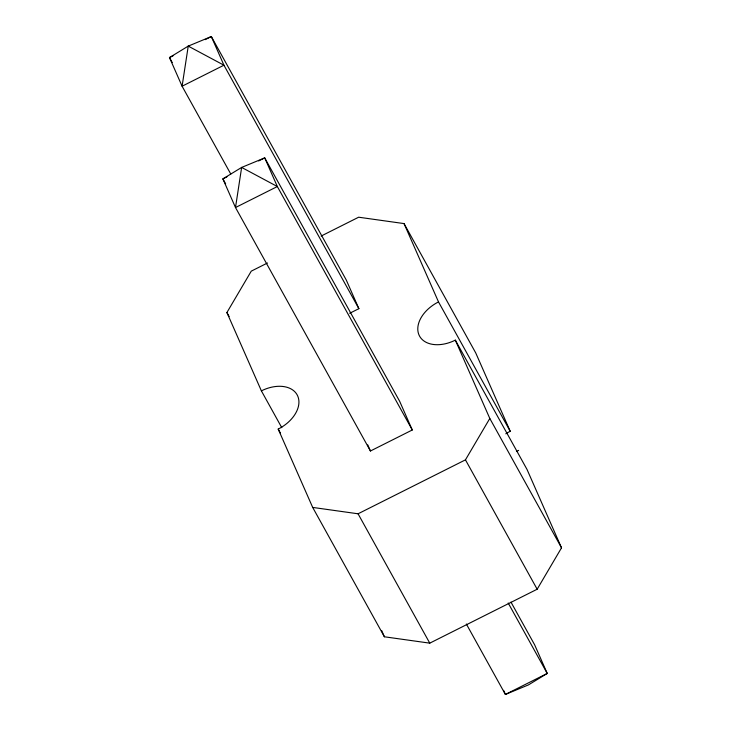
<?xml version="1.0" encoding="UTF-8"?>
<svg xmlns="http://www.w3.org/2000/svg" width="731" height="731" viewBox="0 0 731 731"><rect width="100%" height="100%" fill="white"/><g stroke="black" fill="none" stroke-linecap="round" stroke-linejoin="round"><path stroke-width="1.1" d="M281.791 427.69L261.387 390.866L226.902 312.539L251.263 271.146L267.473 263.005M261.387 390.866A31.25 20.824 -29 0 1 297.691 395.964A31.25 20.824 -29 0 1 278.2 429.079L312.685 507.415L358.062 513.792L465.455 459.854L489.807 418.461L455.331 340.134A31.25 20.824 -29 0 1 419.027 335.036A31.25 20.824 -29 0 1 438.509 301.921L404.033 223.585L358.656 217.208L321.165 236.04M312.685 507.415L384.396 636.783L429.773 643.152L537.166 589.223L561.518 547.83L527.042 469.494L455.331 340.134M173.567 55.51L169.482 57.566L182.092 86.221L230.768 174.024M205.201 39.629L211.323 36.55L346.266 280L358.884 308.665L349.701 313.27M226.966 176.838L222.882 178.885L235.501 207.54L370.443 451L412.284 429.983L399.674 401.328L264.723 157.878L241.641 167.426L222.882 178.885L225.651 183.874M258.6 160.948L264.723 157.878L277.341 186.533L412.284 429.983M516.634 451.392L518.626 450.387M404.033 223.585L475.744 352.954L510.22 431.281A31.25 20.824 -29 0 0 505.788 433.821M438.509 301.921L510.22 431.281M489.807 418.461L561.518 547.83M465.455 459.854L537.166 589.223M358.884 308.665L223.933 65.205L211.323 36.55L188.242 46.108L169.482 57.566L172.251 62.555M510.978 602.125L534.617 644.779L547.236 673.434L528.476 684.892L505.395 694.45L466.351 624.018M508.191 603.002L547.236 673.434L505.395 694.45L503.595 690.356M358.062 513.792L429.773 643.152M226.902 312.539L229.114 316.514M278.2 429.079L280.412 433.063M367.739 444.859L370.443 451M381.637 630.515L384.396 636.783M188.242 46.108L182.092 86.221L223.933 65.205L188.242 46.108M241.641 167.426L235.501 207.54L277.341 186.533L241.641 167.426"/></g></svg>
